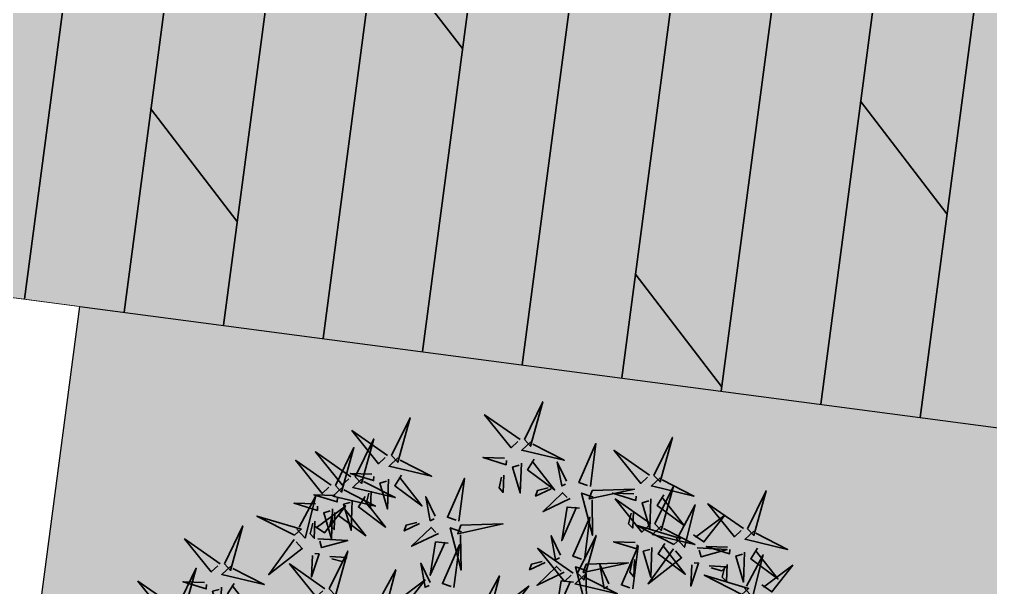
# Model space of a CAD drawing. Header units: millimetres. Extents: x -176651 to 424033, y -469666 to 486614.
# Drawn here: x 138476 to 139090, y 83008 to 83367 of the extents above; entities that cross this region are included whole.
import ezdxf

# ---------------------------------------------------------------- set-up
doc = ezdxf.new("R2010")
doc.units = ezdxf.units.MM
for name, color, linetype in [('1625_East Villa$0$ad-Elevation 10', 8, 'Continuous'), ('1625_East Villa$0$ad-Verandah', 8, 'Continuous'), ('ad-Plinth', 8, 'Continuous'), ('ad-Verandah', 33, 'Continuous')]:
    doc.layers.add(name, color=color, linetype=linetype)
doc.layers.add('1625_East Villa$0$ad-Landscape', color=8, linetype='Continuous', lineweight=35)

# ---------------------------------------------------------------- blocks, each defined once
blk = doc.blocks.new('A$C92fa9908')
at = {"layer": 'ad-Verandah', "lineweight": 9}
blk.add_lwpolyline([(13650, 4745), (12120, 4745), (12120, 0), (6200, 0), (6200, -2045), (13650, -2045)], close=True, dxfattribs=at)
blk = doc.blocks.new('zw$C194')
at = {"layer": 'ad-Plinth', "ltscale": 5, "rotation": 352.47038764227}
blk.add_blockref('A$C92fa9908', (-62608.45, -342283.37), dxfattribs=at)
blk = doc.blocks.new('1625_East Villa$0$bamboo')
at = {"layer": '1625_East Villa$0$ad-Landscape', "color": 76}
for points in [[(103.7, 1424.7), (54.4, 1572.3), (77.9, 1403.4), (103.7, 1424.7)], [(-387.8, 1356.5), (-437.1, 1504.1), (-413.6, 1335.2), (-387.8, 1356.5)], [(119.4, 1423.2), (261.4, 1496.7), (147.9, 1388.7), (126.6, 1414.5)], [(-160.7, 1284.9), (-160, 1444.8), (-116.9, 1294.1), (-149.7, 1287.2)], [(581.6, 1302), (532.2, 1449.6), (555.7, 1280.7), (581.6, 1302)], [(-372, 1355), (-230.1, 1428.5), (-343.6, 1320.5), (-364.9, 1346.4)], [(79.4, 1419.1), (107.8, 1384.6), (-52.4, 1368.4), (70.8, 1412)], [(597.3, 1300.4), (739.2, 1374), (625.7, 1265.9), (604.4, 1291.8)], [(-756.4, 1206.5), (-805.8, 1354.1), (-782.2, 1185.2), (-756.4, 1206.5)], [(-412.1, 1350.9), (-383.7, 1316.4), (-543.9, 1300.2), (-420.7, 1343.8)], [(-415.1, 1179.2), (-464.4, 1326.8), (-440.9, 1157.9), (-415.1, 1179.2)], [(-70.9, 1292.4), (-27.7, 1358.5), (-55.4, 1272.9), (-68.6, 1281.5)], [(57.7, 1357.7), (77.5, 1316.1), (-31.5, 1255.3), (64.8, 1349.1)], [(103.3, 1337.4), (92.8, 1227.4), (133.3, 1318.7), (110.4, 1328.8)], [(167.7, 1347.1), (246.3, 1339.5), (157.6, 1324.2), (159.1, 1340)], [(704.4, 1206.5), (655.1, 1354.1), (678.6, 1185.2), (704.4, 1206.5)], [(-169.3, 1271.7), (-323, 1296.4), (-162.4, 1238.9), (-169.3, 1271.7)], [(557.2, 1296.4), (585.7, 1261.9), (425.4, 1245.7), (548.6, 1289.3)], [(772.7, 1165.6), (723.3, 1313.2), (746.9, 1144.3), (772.7, 1165.6)], [(-740.7, 1205), (-598.8, 1278.5), (-712.2, 1170.5), (-733.6, 1196.4)], [(-500.1, 1137.3), (-534, 1108.2), (-553.5, 1268), (-507.4, 1145.8)], [(-433.8, 1289.5), (-414, 1248), (-523, 1187.1), (-426.7, 1280.9)], [(-388.2, 1269.3), (-398.7, 1159.2), (-358.2, 1250.5), (-381.1, 1260.6)], [(-323.8, 1278.9), (-245.2, 1271.3), (-333.9, 1256.1), (-332.4, 1271.8)], [(-175.7, 1247.6), (-131.9, 1256.8), (-191.9, 1107.3), (-173.4, 1236.6)], [(-18, 1257.9), (35, 1223.4), (30.4, 1245.3), (-7, 1260.2)], [(161.7, 1284.2), (155.7, 1221.3), (172.9, 1235.5), (168.8, 1275.6)], [(720.2, 1205), (862.1, 1278.5), (748.6, 1170.5), (727.3, 1196.4)], [(-561.9, 1157.8), (-603.1, 1137.1), (-666.2, 1244.8), (-570.4, 1150.5)], [(-399.4, 1177.7), (-257.4, 1251.3), (-370.9, 1143.2), (-392.2, 1169.1)], [(-92.2, 1230.9), (0.4, 1170.5), (-61.7, 1248.7), (-81.3, 1233.2)], [(303.5, 1094), (304.2, 1253.9), (347.3, 1103.2), (314.4, 1096.3)], [(535.5, 1235), (555.3, 1193.4), (446.4, 1132.5), (542.6, 1226.4)], [(645.6, 1224.3), (724.2, 1216.7), (635.4, 1201.5), (637, 1217.2)], [(788.4, 1164.1), (930.3, 1237.6), (816.9, 1129.6), (795.5, 1155.5)], [(-780.7, 1200.9), (-752.3, 1166.4), (-912.5, 1150.2), (-789.3, 1193.8)], [(-329.8, 1216), (-335.8, 1153.1), (-318.6, 1167.3), (-322.7, 1207.4)], [(-131.4, 1199.8), (-85.3, 1198.1), (-81.9, 1073.4), (-120.4, 1202.1)], [(680.1, 1200.9), (708.6, 1166.4), (548.3, 1150.2), (671.5, 1193.8)], [(581.2, 1214.7), (570.7, 1104.6), (611.1, 1195.9), (588.3, 1206.1)], [(-439.4, 1173.7), (-411, 1139.2), (-571.2, 1122.9), (-448, 1166.6)], [(-494, 1113.1), (-347.5, 1165.5), (-515.9, 1138.5), (-494, 1113.1)], [(-174.3, 1012.2), (-173.7, 1172.1), (-130.6, 1021.4), (-163.4, 1014.5)], [(393.3, 1101.5), (436.5, 1167.6), (408.8, 1082), (395.6, 1090.6)], [(748.4, 1160), (776.8, 1125.5), (616.6, 1109.3), (739.8, 1152.9)], [(639.6, 1161.5), (633.5, 1098.6), (650.8, 1112.8), (646.7, 1152.8)], [(-802.5, 1139.6), (-782.6, 1098), (-891.6, 1037.1), (-795.3, 1130.9)], [(-773.2, 987.3), (-807.1, 958.2), (-826.6, 1118), (-780.4, 995.8)], [(-756.8, 1119.3), (-767.3, 1009.2), (-726.8, 1100.5), (-749.7, 1110.6)], [(-692.4, 1128.9), (-613.8, 1121.3), (-702.5, 1106.1), (-701, 1121.8)], [(-581.3, 1111.7), (-691.5, 1120), (-599.4, 1081.4), (-589.8, 1104.4)], [(-461.1, 1112.3), (-441.3, 1070.7), (-550.3, 1009.8), (-454, 1103.7)], [(658.4, 1139.6), (678.2, 1098), (569.2, 1037.1), (665.5, 1130.9)], [(704, 1119.3), (693.5, 1009.2), (734, 1100.5), (711.2, 1110.6)], [(768.4, 1128.9), (847.1, 1121.3), (758.3, 1106.1), (759.8, 1121.8)], [(892.5, 987.3), (858.6, 958.2), (839.1, 1118), (885.2, 995.8)], [(-495.2, 1097.3), (-418.8, 957), (-529.1, 1068.2), (-503.7, 1090.1)], [(-415.5, 1092), (-426, 981.9), (-385.5, 1073.2), (-408.4, 1083.4)], [(-365.5, 930.4), (-364.8, 1090.2), (-321.7, 939.6), (-354.5, 932.7)], [(-351.1, 1101.6), (-272.5, 1094), (-361.2, 1078.8), (-359.7, 1094.5)], [(-155.7, 961.1), (-205, 1108.7), (-181.5, 939.8), (-155.7, 961.1)], [(-84.5, 1019.7), (-41.3, 1085.8), (-69, 1000.1), (-82.2, 1008.8)], [(294.9, 1080.8), (141.2, 1105.5), (301.8, 1048), (294.9, 1080.8)], [(726.6, 1098.6), (746.5, 1057), (637.5, 996.2), (733.8, 1090)], [(830.7, 1007.8), (789.5, 987.1), (726.4, 1094.8), (822.2, 1000.5)], [(772.3, 1078.4), (761.8, 968.3), (802.3, 1059.6), (779.4, 1069.7)], [(836.7, 1088), (915.3, 1080.4), (826.6, 1065.2), (828.1, 1080.9)], [(-698.4, 1066), (-704.4, 1003.1), (-687.2, 1017.3), (-691.3, 1057.4)], [(-633.3, 1052.3), (-696.3, 1057), (-681.8, 1040.1), (-641.8, 1045)], [(-570.3, 1047.5), (-576.3, 968.8), (-593.4, 1057.2), (-577.6, 1056)], [(288.5, 1056.7), (332.3, 1065.9), (272.3, 916.4), (290.8, 1045.7)], [(372, 1040), (464.6, 979.6), (402.5, 1057.8), (382.9, 1042.3)], [(446.2, 1067), (499.2, 1032.5), (494.6, 1054.4), (457.2, 1069.3)], [(762.4, 1066), (756.4, 1003.1), (773.6, 1017.3), (769.5, 1057.4)], [(-767.1, 963.1), (-620.5, 1015.5), (-788.9, 988.5), (-767.1, 963.1)], [(-357.1, 1038.7), (-363.1, 975.8), (-345.9, 990), (-350, 1030.1)], [(-183, 999), (-336.7, 1023.7), (-176.1, 966.2), (-183, 999)], [(-275.7, 937.9), (-232.5, 1004), (-260.1, 918.3), (-273.4, 927)], [(-140, 959.5), (2, 1033.1), (-111.5, 925), (-132.8, 950.9)], [(289.9, 848.6), (290.5, 1008.4), (333.6, 857.8), (300.8, 850.9)], [(332.8, 1008.9), (378.9, 1007.2), (382.3, 882.5), (343.8, 1011.2)], [(830.7, 1025.1), (824.7, 962.2), (841.9, 976.4), (837.8, 1016.5)], [(898.5, 963.1), (1045.1, 1015.5), (876.7, 988.5), (898.5, 963.1)], [(-189.3, 974.8), (-145.6, 984), (-205.5, 834.6), (-187, 963.9)], [(-105.9, 958.2), (-13.2, 897.8), (-75.4, 976), (-94.9, 960.5)], [(-31.6, 985.2), (21.3, 950.7), (16.7, 972.5), (-20.7, 987.5)], [(811.3, 961.7), (701, 970), (793.1, 931.4), (802.8, 954.4)], [(1141.3, 824.7), (1092, 972.3), (1115.5, 803.4), (1141.3, 824.7)], [(-180, 955.5), (-151.6, 921), (-311.8, 904.8), (-188.6, 948.4)], [(897.3, 947.3), (973.8, 807), (863.4, 918.2), (888.9, 940.1)], [(-145, 927.1), (-99, 925.4), (-95.6, 800.6), (-134.1, 929.4)], [(182.5, 782.8), (148.6, 753.6), (129.1, 913.5), (175.2, 791.2)], [(379.6, 856.1), (422.9, 922.2), (395.2, 836.5), (381.9, 845.1)], [(745.4, 783.8), (696, 931.4), (719.6, 762.5), (745.4, 783.8)], [(759.2, 902.3), (696.2, 907), (710.8, 890.1), (750.8, 895)], [(822.2, 897.5), (816.2, 818.8), (799.2, 907.2), (815, 906)], [(1157.1, 823.2), (1299, 896.7), (1185.5, 788.7), (1164.2, 814.6)], [(120.7, 803.3), (79.5, 782.6), (16.5, 890.3), (112.2, 796)], [(503, 776), (461.8, 755.3), (398.7, 863), (494.5, 768.7)], [(564.8, 755.5), (530.9, 726.4), (511.4, 886.2), (557.5, 764)], [(761.1, 782.3), (903, 855.8), (789.6, 747.8), (768.2, 773.7)], [(1117, 819.1), (1145.4, 784.6), (985.2, 768.4), (1108.4, 812)], [(1291.5, 647.4), (1242.1, 795), (1265.7, 626.1), (1291.5, 647.4)], [(1095.3, 757.7), (1115.1, 716.2), (1006.1, 655.3), (1102.4, 749.1)], [(1140.9, 737.5), (1130.4, 627.4), (1170.9, 718.7), (1148, 728.8)], [(1205.3, 747.1), (1283.9, 739.5), (1195.2, 724.3), (1196.7, 740)], [(1307.2, 645.9), (1449.1, 719.5), (1335.7, 611.4), (1314.3, 637.3)]]:
    blk.add_lwpolyline(points, dxfattribs=at)
at = {"layer": '1625_East Villa$0$ad-Landscape', "color": 62}
blk.add_lwpolyline([(-835, 1007.8), (-876.2, 987.1), (-939.2, 1094.8), (-843.4, 1000.5)], dxfattribs=at)
blk = doc.blocks.new('1625_East Villa$0$zw$959F')
at = {"transparency": 33554559}
h = blk.add_hatch(color=43, dxfattribs=at)
h.dxf.hatch_style = 1
h.paths.add_polyline_path([(1530, -8875), (0, -8875), (0, -13620), (-5920, -13620), (-5920, -15665), (1530, -15665)])
h = blk.add_hatch(dxfattribs=at)
h.set_pattern_fill('GRASS', color=74, angle=180)
h.set_pattern_definition([(270, (2430, -10400), (17.960512, -17.960512), [4.7625, -31.158524]), (225, (2430, -10400), (17.96051, -17.96051), [4.7625, -20.6375]), (315, (2430, -10400), (17.96051, 17.96051), [4.7625, -20.6375])])
h.paths.add_polyline_path([(2430, -16565), (-2485, -16565), (-2485, -15665), (1530, -15665), (1530, -10475), (2430, -10475)])
h = blk.add_hatch(color=256, dxfattribs=at)
h.dxf.hatch_style = 1
h.set_gradient(color1=(153, 204, 0), color2=(63, 127, 0), tint=1, name='INVSPHERICAL')
h.paths.add_polyline_path([(2430, -16565), (-2485, -16565), (-2485, -15665), (1530, -15665), (1530, -10475), (2430, -10475)])
at = {"layer": '1625_East Villa$0$ad-Landscape', "transparency": 33554687}
h = blk.add_hatch(dxfattribs=at)
h.set_pattern_fill('DOLMIT', color=44, scale=10, angle=90)
h.set_pattern_definition([(90, (-1096435.54, 661200.024), (-63.5, 5e-14), []), (135, (-1096435.54, 661200.02), (-126.999913, -126.999913), [89.80256, -179.605122])])
h.paths.add_polyline_path([(1530, -8875), (0, -8875), (0, -13620), (-5920, -13620), (-5920, -15665), (1530, -15665)])
at = {"layer": '1625_East Villa$0$ad-Elevation 10'}
blk.add_lwpolyline([(2430, -16565), (-2485, -16565), (-2485, -15665), (1530, -15665), (1530, -10475), (2430, -10475)], close=True, dxfattribs=at)
at = {"layer": '1625_East Villa$0$ad-Verandah', "lineweight": 9}
for points in [[(1530, -8875), (0, -8875), (0, -13620), (-5920, -13620), (-5920, -15665), (1530, -15665)], [(-5920, -15665), (-5920, -15965), (-2485, -15965), (-2485, -15665)]]:
    blk.add_lwpolyline(points, close=True, dxfattribs=at)
at = {"layer": '1625_East Villa$0$ad-Landscape', "linetype": 'Continuous', "xscale": -0.171360081536486, "yscale": 0.171360081536486, "zscale": 0.171360081536486}
blk.add_blockref('1625_East Villa$0$bamboo', (-2177.56, -15955.89), dxfattribs=at)
blk = doc.blocks.new('1625_East Villa')
at = {"layer": '1625_East Villa$0$ad-Verandah'}
blk.add_blockref('1625_East Villa$0$zw$959F', (12120, 13620), dxfattribs=at)
blk = doc.blocks.new("All Plot's Villa Plans")
at = {"ltscale": 5, "rotation": 352.4703876422526}
blk.add_blockref('1625_East Villa', (129230.37, 86475.41), dxfattribs=at)

msp = doc.modelspace()

# ---------------------------------------------------------------- block references
at = {"ltscale": 5}
msp.add_blockref("All Plot's Villa Plans", (0, 0), dxfattribs=at)

# ---------------------------------------------------------------- next in the draw order: block references
msp.add_blockref('zw$C194', (191838.82, 428758.78), dxfattribs=at)

doc.saveas('drawing.dxf')
